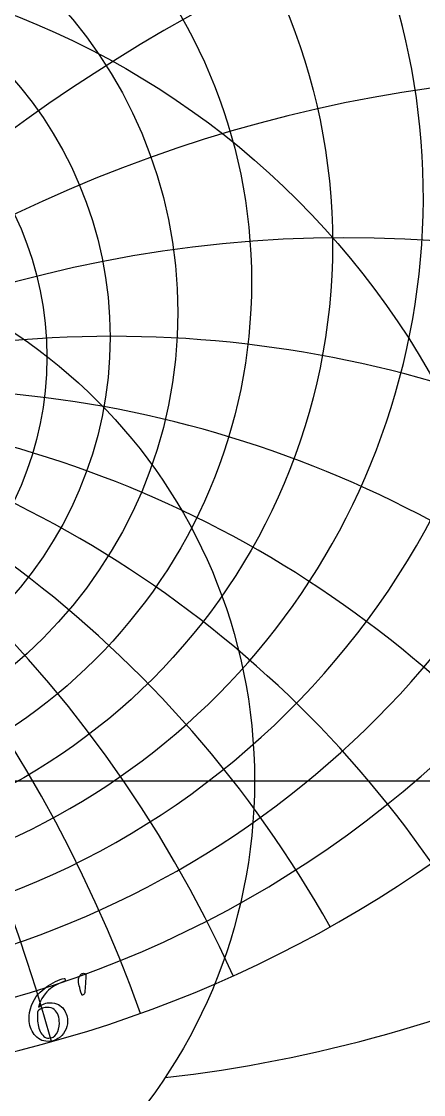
# Model space of a CAD drawing. Header units: millimetres. Extents: x -62 to 62, y -62 to 63.
# Drawn here: x 14.7 to 34.2, y -15.2 to 36.8 of the extents above; entities that cross this region are included whole.
import ezdxf

# ---------------------------------------------------------------- set-up
doc = ezdxf.new("R2010")
doc.units = ezdxf.units.MM
for name, color, linetype in [('ENGRAVE', 7, 'Continuous'), ('ENGRAVE_FINE', 8, 'Continuous'), ('TEXT', 5, 'Continuous')]:
    doc.layers.add(name, color=color, linetype=linetype)

msp = doc.modelspace()

# ---------------------------------------------------------------- linework, layer by layer
at = {"layer": 'ENGRAVE'}
msp.add_lwpolyline([(-60.75, 0), (60.75, 0)], dxfattribs=at)
for centre, radius in [((0, 0), 60.75), ((0, 26.0066), 29.8123), ((0, 24.1699), 25.8829), ((0, 22.6853), 22.3151), ((0, 21.4845), 19.0291), ((0, 0), 39.7663), ((0, 20.518), 15.9637), ((0, 0), 26.0306)]:
    msp.add_circle(centre, radius, dxfattribs=at)
for centre, radius, start, end in [((0, 28.2907), 34.2101, 117.31226, 62.68774), ((0, 31.1579), 39.2243, 151.10225, 28.89775), ((0, 34.8078), 45.0674, 171.79216, 8.20784), ((0, 39.5446), 52.0574, 188.1431, 351.8569), ((0, 45.8535), 60.6952, 202.119559, 337.880441), ((0, -34.4872), 52.6377, 40.93333, 139.06667), ((0, -34.4872), 52.6377, 40.93333, 139.06667), ((14.1315, 52.7394), 67.5463, 276.430789, 313.508083)]:
    msp.add_arc(centre, radius, start, end, dxfattribs=at)
at = {"layer": 'ENGRAVE_FINE'}
for centre, radius, start, end in [((144.6208, -34.4872), 153.9022, 143.506451, 172.469696), ((144.6208, -34.4872), 153.9022, 143.506451, 172.469696), ((91.1711, -34.4872), 105.2753, 124.680673, 168.578308), ((91.1711, -34.4872), 105.2753, 124.680673, 168.578308), ((-62.7311, -34.4872), 81.8897, 15.471599, 74.830713), ((-62.7311, -34.4872), 81.8897, 15.471599, 74.830713), ((62.7311, -34.4872), 81.8897, 105.169287, 164.528401), ((62.7311, -34.4872), 81.8897, 105.169287, 164.528401), ((-44.1682, -34.4872), 68.7136, 19.745306, 95.187983), ((-44.1682, -34.4872), 68.7136, 19.745306, 95.187983), ((44.1682, -34.4872), 68.7136, 84.812017, 160.254694), ((44.1682, -34.4872), 68.7136, 84.812017, 160.254694), ((-30.3904, -34.4872), 60.7807, 24.320292, 114.239595), ((-30.3904, -34.4872), 60.7807, 24.320292, 114.239595), ((30.3904, -34.4872), 60.7807, 65.760405, 155.679708), ((30.3904, -34.4872), 60.7807, 65.760405, 155.679708), ((-19.1585, -34.4872), 56.0158, 29.29143, 123.88335), ((-19.1585, -34.4872), 56.0158, 29.29143, 123.88335), ((19.1585, -34.4872), 56.0158, 56.11665, 150.70857), ((19.1585, -34.4872), 56.0158, 56.11665, 150.70857), ((-9.2814, -34.4872), 53.4497, 34.778, 132.04212), ((-9.2814, -34.4872), 53.4497, 34.778, 132.04212), ((9.2814, -34.4872), 53.4497, 47.95788, 145.222), ((9.2814, -34.4872), 53.4497, 47.95788, 145.222), ((0, 86.7866), 109.2548, 236.305594, 303.694406)]:
    msp.add_arc(centre, radius, start, end, dxfattribs=at)
at = {"layer": 'TEXT'}
for points in [[(17.7338, -9.333), (17.7682, -9.3369), (17.7996, -9.3485), (17.8281, -9.368), (17.8535, -9.3953), (17.8532, -9.4232), (17.8523, -9.4593), (17.8508, -9.5035), (17.8487, -9.5557), (17.846, -9.6137), (17.8428, -9.6749), (17.8389, -9.7394), (17.8344, -9.8072), (17.8294, -9.8764), (17.8242, -9.9449), (17.8187, -10.0129), (17.8128, -10.0803), (17.807, -10.1446), (17.8014, -10.2036), (17.7962, -10.2572), (17.7913, -10.3054), (17.7763, -10.3306), (17.7553, -10.3533), (17.7284, -10.3737), (17.6955, -10.3916), (17.682, -10.3898), (17.6703, -10.3845), (17.6604, -10.3755), (17.6523, -10.3629), (17.6161, -10.2409), (17.5841, -10.1288), (17.5562, -10.0265), (17.5326, -9.9342), (17.5137, -9.8517), (17.5002, -9.7791), (17.4922, -9.7164), (17.4895, -9.6635), (17.4914, -9.6294), (17.4973, -9.5941), (17.507, -9.5575), (17.5206, -9.5198), (17.5377, -9.4828), (17.5577, -9.4485), (17.5808, -9.417), (17.6068, -9.3881), (17.6354, -9.364), (17.6661, -9.3468), (17.6989, -9.3364), (17.7338, -9.333)], [(16.1099, -10.7557), (16.2271, -10.7614), (16.3344, -10.7785), (16.4319, -10.8069), (16.5194, -10.8467), (16.5979, -10.8954), (16.6679, -10.9503), (16.7296, -11.0115), (16.7829, -11.0791), (16.8286, -11.1506), (16.8673, -11.224), (16.8992, -11.2991), (16.9242, -11.3761), (16.9431, -11.452), (16.9565, -11.524), (16.9646, -11.5921), (16.9673, -11.6563), (16.9594, -11.7834), (16.9356, -11.906), (16.8959, -12.0241), (16.8404, -12.1377), (16.7715, -12.2437), (16.6919, -12.3389), (16.6015, -12.4233), (16.5003, -12.497), (16.3902, -12.5567), (16.2733, -12.5994), (16.1495, -12.625), (16.0188, -12.6335), (15.916, -12.6277), (15.8182, -12.6102), (15.7256, -12.581), (15.638, -12.5401), (15.5561, -12.4897), (15.4805, -12.4317), (15.4112, -12.3663), (15.3482, -12.2934), (15.2918, -12.2145), (15.2422, -12.1311), (15.1995, -12.0433), (15.1638, -11.9509), (15.1355, -11.8564), (15.1153, -11.7623), (15.1031, -11.6684), (15.0991, -11.5749), (15.1063, -11.3976), (15.1278, -11.2252), (15.1638, -11.0575), (15.2141, -10.8946), (15.2781, -10.7392), (15.3554, -10.594), (15.4458, -10.459), (15.5494, -10.3342), (15.6364, -10.2449), (15.7296, -10.1593), (15.8292, -10.0773), (15.935, -9.9988), (16.0446, -9.9249), (16.1554, -9.8563), (16.2673, -9.7932), (16.3805, -9.7354), (16.4923, -9.6842), (16.6003, -9.6408), (16.7043, -9.6051), (16.8045, -9.5773), (16.8197, -9.5807), (16.832, -9.5911), (16.8413, -9.6083), (16.8476, -9.6324), (16.8518, -9.658), (16.8547, -9.6797), (16.8565, -9.6975), (16.8571, -9.7114), (16.7804, -9.7378), (16.6985, -9.7689), (16.6115, -9.8048), (16.5194, -9.8455), (16.4247, -9.8923), (16.3296, -9.9461), (16.2343, -10.0072), (16.1386, -10.0755), (16.0452, -10.152), (15.9566, -10.2378), (15.8727, -10.3328), (15.7937, -10.4372), (15.7215, -10.552), (15.6584, -10.6785), (15.6042, -10.8166), (15.559, -10.9665), (15.623, -10.919), (15.6907, -10.8773), (15.762, -10.8412), (15.8368, -10.8108), (15.9114, -10.7867), (15.9817, -10.7695), (16.0479, -10.7591), (16.1099, -10.7557)], [(15.5206, -11.1725), (15.5162, -11.2111), (15.5123, -11.2503), (15.509, -11.2901), (15.5063, -11.3305), (15.5042, -11.3713), (15.5027, -11.412), (15.5018, -11.4527), (15.5015, -11.4934), (15.5036, -11.5734), (15.5099, -11.6551), (15.5203, -11.7386), (15.535, -11.8239), (15.554, -11.9087), (15.5775, -11.9904), (15.6055, -12.0692), (15.638, -12.1449), (15.675, -12.2157), (15.7164, -12.2796), (15.7624, -12.3367), (15.8129, -12.3868), (15.8676, -12.4277), (15.9266, -12.4569), (15.9898, -12.4744), (16.0572, -12.4802), (16.1646, -12.467), (16.2619, -12.4275), (16.3491, -12.3617), (16.426, -12.2694), (16.4889, -12.1575), (16.5338, -12.0323), (16.5607, -11.894), (16.5697, -11.7425), (16.566, -11.6437), (16.5548, -11.5485), (16.536, -11.4569), (16.5098, -11.3689), (16.4756, -11.2868), (16.4326, -11.2132), (16.381, -11.1479), (16.3206, -11.091), (16.2509, -11.0449), (16.1709, -11.012), (16.0808, -10.9922), (15.9805, -10.9856), (15.9289, -10.9876), (15.8745, -10.9934), (15.8175, -11.0032), (15.7578, -11.0168), (15.6971, -11.0382), (15.6374, -11.0713), (15.5786, -11.116), (15.5206, -11.1725)]]:
    msp.add_lwpolyline(points, close=True, dxfattribs=at)

doc.saveas('drawing.dxf')
